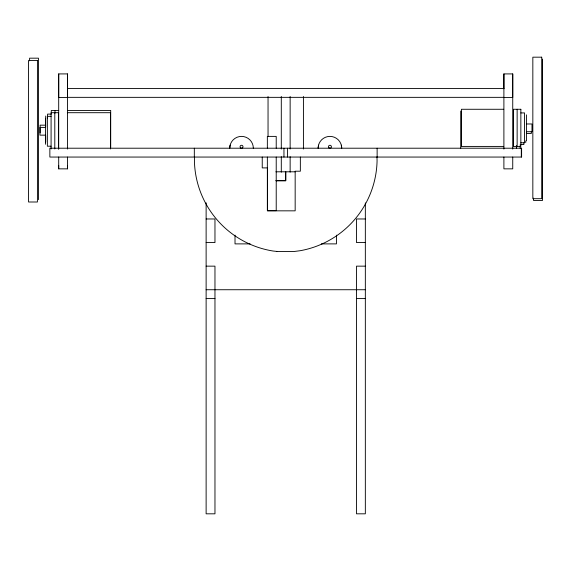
<?xml version="1.0" encoding="UTF-8"?>
<svg xmlns="http://www.w3.org/2000/svg" width="571" height="571" viewBox="0 0 571 571"><rect width="100%" height="100%" fill="white"/><g stroke="black" fill="none" stroke-linecap="round" stroke-linejoin="round"><path stroke-width="0.86" d="M67.542 165.397L67.542 168.852L58.699 168.852L58.699 165.397M58.699 73.916L58.699 97.505L67.542 97.505L67.542 73.916L58.699 73.916L58.699 149.081M262.239 157.054L262.239 167.903L267.428 167.903L267.428 210.835L295.164 210.835L295.164 171.207L300.353 171.207L300.353 157.054M503.893 88.769L503.893 73.916L512.737 73.916L512.737 149.081M512.737 73.916L512.737 97.505L503.893 97.505M194.525 157.054L194.461 162.457A93.33 93.33 0 0 0 273.066 251.019L276.807 251.426M230.134 145.134L229.735 148.189A11.791 11.791 0 0 1 241.526 136.39A11.791 11.791 0 0 1 253.324 148.189M318.539 145.134L318.14 148.189A11.791 11.791 0 0 1 329.931 136.39A11.791 11.791 0 0 1 341.729 148.189L341.33 145.134M67.535 88.505L503.9 88.505M503.9 97.348L67.535 97.348L67.542 73.916M503.729 109.275L461.418 109.275L461.418 146.419L503.729 146.419M58.699 110.46L51.269 110.46L51.269 113.115M67.514 110.46L110.703 110.46L110.703 147.603M67.321 112.701L110.517 112.701L110.517 148.967M520.852 112.922L524.563 112.922L524.563 142.771L520.852 142.771M51.269 114.107L47.557 114.107L47.557 118.497M51.083 116.348L47.364 116.348L47.364 146.205L51.083 146.205M526.426 123.978L531.994 123.978L531.994 131.723L526.426 131.723M45.701 125.163L40.127 125.163L40.127 132.9M45.509 127.404L39.934 127.404L39.934 135.149L45.509 135.149M526.533 133.507L531.308 133.507L531.308 131.566M520.167 144.563L523.878 144.563L523.878 142.807M275.9 171.8L295.343 171.8M275.893 180.643L285.728 180.643L285.728 171.8L285.728 180.793L276.121 180.793M206.124 218.971L214.967 218.971L214.967 242.561L206.124 242.561M365.34 218.971L356.497 218.971L356.497 242.561L365.34 242.561M250.141 243.888L235.016 243.888L235.016 235.152M321.316 243.888L336.44 243.888L336.44 235.152M206.124 266.15L214.967 266.15L214.967 513.821L206.124 513.821L206.124 202.819M365.34 266.15L356.497 266.15L356.497 513.821L365.34 513.821L365.34 202.912M206.124 289.733L365.34 289.733M206.124 298.583L214.967 298.583M356.497 298.583L365.34 298.583M276.799 251.426L294.172 251.483L300.06 250.733A93.316 93.316 0 0 0 377.074 160.815L376.967 157.054M542.45 59.027L542.45 200.528L533.578 200.528L533.578 198.094M526.426 114.85L526.426 140.851M525.741 140.88L525.741 142.636M521.309 148.21L521.309 157.054M520.167 145.555L520.167 148.21M517.14 109.275L517.14 146.419M516.455 145.555L516.455 148.21M512.737 157.054L512.737 168.852L503.893 168.852L503.893 157.054M503.893 73.916L503.893 149.081M460.733 111.067L460.733 148.21M377.131 148.21L377.131 157.054M303.422 96.52L303.422 149.045M290.139 96.47L290.139 149.045M290.139 156.675L290.139 172.164M287.498 148.21L287.498 157.054M283.958 148.21L283.958 157.054M281.296 96.47L281.296 149.045M281.296 156.675L281.296 172.164M276.221 148.21L276.221 136.39L267.356 136.39L267.356 148.21M276.221 157.054L276.221 210.685L267.356 210.685L267.356 157.054M268.042 96.52L268.042 136.576M194.326 148.21L194.326 157.054M67.542 97.505L67.542 149.081M67.542 157.054L67.542 168.852M58.699 157.054L58.699 168.852M58.513 148.967L58.513 112.701L51.083 112.701L51.083 148.967M54.987 110.46L54.987 113.115M54.795 112.701L54.795 148.967M45.701 116.034L45.701 127.319M45.701 135.505L45.701 142.036M45.509 118.276L45.509 144.277M38.45 199.672L38.45 58.171L29.585 58.171L29.585 60.84M541.708 57.179L532.836 57.179L532.836 198.687L541.708 198.687L541.708 57.179M37.422 60.497L28.55 60.497L28.55 201.998L37.422 201.998L37.422 60.497M520.852 109.275L513.422 109.275L513.422 146.419L520.852 146.419L520.852 109.275M521.608 148.21L49.855 148.21L49.855 157.054L521.608 157.054L521.608 148.21M240.798 148.01A1.477 1.477 0 0 0 243.003 146.733A1.477 1.477 0 0 0 240.798 145.462A1.477 1.477 0 0 0 240.798 148.01M329.196 148.01A1.477 1.477 0 0 0 331.408 146.74A1.477 1.477 0 0 0 329.196 145.462A1.477 1.477 0 0 0 329.196 148.01"/></g></svg>
